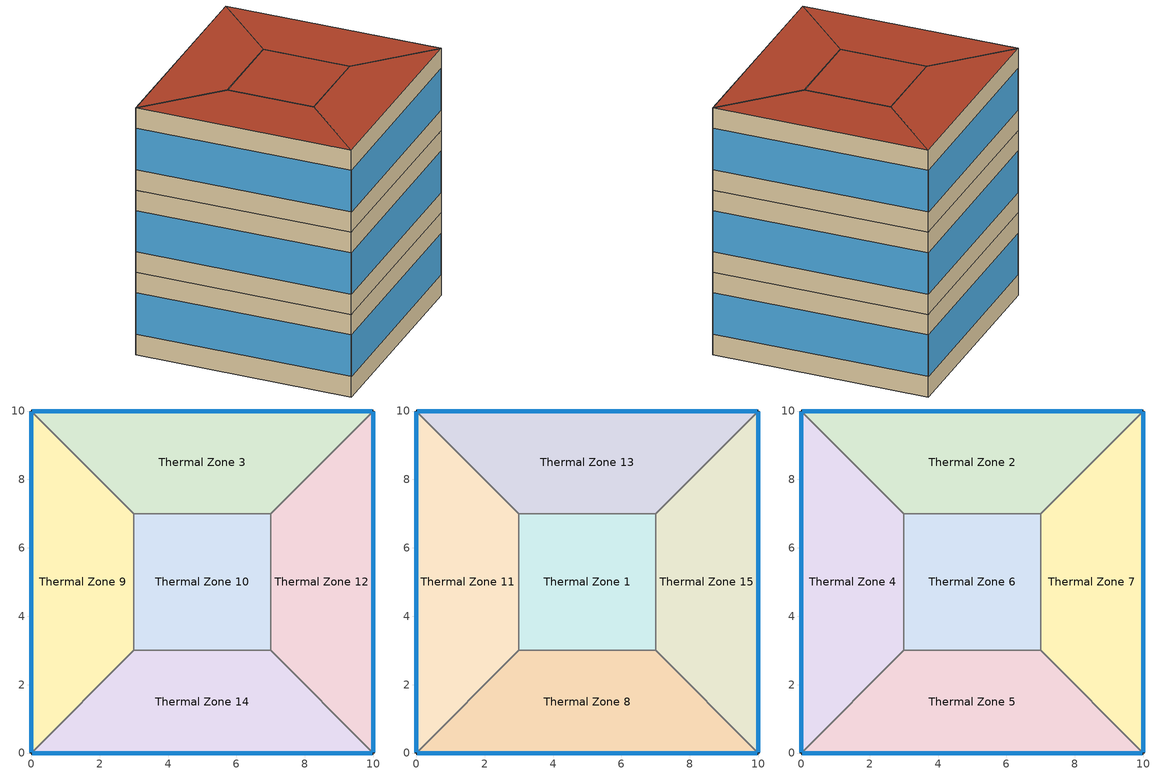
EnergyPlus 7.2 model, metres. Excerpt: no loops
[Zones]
Thermal Zone 3
 floor ground (000_ExtSlabCarpet_4in_ClimateZone 1-8): 0,10 10,10 7,7 3,7 z0
 wall outside (ASHRAE_189.1-2009_ExtWall_SteelFrame_ClimateZone 4-8): 10,10 0,10 z0:4
 wall to Thermal Zone 12 (000_Interior Wall): 7,7 10,10 z0:4
 wall to Thermal Zone 9 (000_Interior Wall): 0,10 3,7 z0:4
 wall to Thermal Zone 10 (000_Interior Wall): 3,7 7,7 z0:4
 window (ASHRAE_189.1-2009_ExtWindow_ClimateZone 4-5): 9.97,10 0.03,10 z1:3.01
Thermal Zone 10
 floor ground (000_ExtSlabCarpet_4in_ClimateZone 1-8): 3,3 3,7 7,7 7,3 z0
 wall to Thermal Zone 14 (000_Interior Wall): 3,3 7,3 z0:4
 wall to Thermal Zone 12 (000_Interior Wall): 7,3 7,7 z0:4
 wall to Thermal Zone 9 (000_Interior Wall): 3,7 3,3 z0:4
Thermal Zone 12
 floor ground (000_ExtSlabCarpet_4in_ClimateZone 1-8): 10,10 10,0 7,3 7,7 z0
 wall outside (ASHRAE_189.1-2009_ExtWall_SteelFrame_ClimateZone 4-8): 10,0 10,10 z0:4
 wall to Thermal Zone 14 (000_Interior Wall): 7,3 10,0 z0:4
 window (ASHRAE_189.1-2009_ExtWindow_ClimateZone 4-5): 10,0.03 10,9.97 z1:3.01
Thermal Zone 14
 floor ground (000_ExtSlabCarpet_4in_ClimateZone 1-8): 10,0 0,0 3,3 7,3 z0
 wall outside (ASHRAE_189.1-2009_ExtWall_SteelFrame_ClimateZone 4-8): 0,0 10,0 z0:4
 wall to Thermal Zone 9 (000_Interior Wall): 3,3 0,0 z0:4
 window (ASHRAE_189.1-2009_ExtWindow_ClimateZone 4-5): 0.03,0 9.97,0 z1:3.01
Thermal Zone 9
 floor ground (000_ExtSlabCarpet_4in_ClimateZone 1-8): 0,0 0,10 3,7 3,3 z0
 wall outside (ASHRAE_189.1-2009_ExtWall_SteelFrame_ClimateZone 4-8): 0,10 0,0 z0:4
 window (ASHRAE_189.1-2009_ExtWindow_ClimateZone 4-5): 0,9.97 0,0.03 z1:3.01
Thermal Zone 1
 floor to Thermal Zone 10 (000_Interior Floor): 3,3 3,7 7,7 7,3 z4
 wall to Thermal Zone 13 (000_Interior Wall): 7,7 3,7 z4:8
 wall to Thermal Zone 15 (000_Interior Wall): 7,3 7,7 z4:8
 wall to Thermal Zone 8 (000_Interior Wall): 3,3 7,3 z4:8
 wall to Thermal Zone 11 (000_Interior Wall): 3,7 3,3 z4:8
Thermal Zone 15
 floor to Thermal Zone 12 (000_Interior Floor): 10,10 10,0 7,3 7,7 z4
 wall outside (ASHRAE_189.1-2009_ExtWall_SteelFrame_ClimateZone 4-8): 10,0 10,10 z4:8
 wall to Thermal Zone 13 (000_Interior Wall): 10,10 7,7 z4:8
 wall to Thermal Zone 8 (000_Interior Wall): 7,3 10,0 z4:8
 window (ASHRAE_189.1-2009_ExtWindow_ClimateZone 4-5): 10,0.03 10,9.97 z5:7.01
Thermal Zone 8
 floor to Thermal Zone 14 (000_Interior Floor): 10,0 0,0 3,3 7,3 z4
 wall outside (ASHRAE_189.1-2009_ExtWall_SteelFrame_ClimateZone 4-8): 0,0 10,0 z4:8
 wall to Thermal Zone 11 (000_Interior Wall): 3,3 0,0 z4:8
 window (ASHRAE_189.1-2009_ExtWindow_ClimateZone 4-5): 0.03,0 9.97,0 z5:7.01
Thermal Zone 13
 floor to Thermal Zone 3 (000_Interior Floor): 0,10 10,10 7,7 3,7 z4
 wall outside (ASHRAE_189.1-2009_ExtWall_SteelFrame_ClimateZone 4-8): 10,10 0,10 z4:8
 wall to Thermal Zone 11 (000_Interior Wall): 0,10 3,7 z4:8
 window (ASHRAE_189.1-2009_ExtWindow_ClimateZone 4-5): 9.97,10 0.03,10 z5:7.01
Thermal Zone 11
 floor to Thermal Zone 9 (000_Interior Floor): 0,0 0,10 3,7 3,3 z4
 wall outside (ASHRAE_189.1-2009_ExtWall_SteelFrame_ClimateZone 4-8): 0,10 0,0 z4:8
 window (ASHRAE_189.1-2009_ExtWindow_ClimateZone 4-5): 0,9.97 0,0.03 z5:7.01
Thermal Zone 2
 floor to Thermal Zone 13 (000_Interior Floor): 0,10 10,10 7,7 3,7 z8
 wall outside (ASHRAE_189.1-2009_ExtWall_SteelFrame_ClimateZone 4-8): 10,10 0,10 z8:12
 wall to Thermal Zone 6 (000_Interior Wall): 3,7 7,7 z8:12
 wall to Thermal Zone 4 (000_Interior Wall): 0,10 3,7 z8:12
 wall to Thermal Zone 7 (000_Interior Wall): 7,7 10,10 z8:12
 window (ASHRAE_189.1-2009_ExtWindow_ClimateZone 4-5): 9.97,10 0.03,10 z9:11.01
 roof outside (ASHRAE_189.1-2009_ExtRoof_IEAD_ClimateZone 2-5): 3,7 7,7 10,10 0,10 z12
Thermal Zone 6
 floor to Thermal Zone 1 (000_Interior Floor): 3,3 3,7 7,7 7,3 z8
 wall to Thermal Zone 5 (000_Interior Wall): 3,3 7,3 z8:12
 wall to Thermal Zone 4 (000_Interior Wall): 3,7 3,3 z8:12
 wall to Thermal Zone 7 (000_Interior Wall): 7,3 7,7 z8:12
 roof outside (ASHRAE_189.1-2009_ExtRoof_IEAD_ClimateZone 2-5): 7,3 7,7 3,7 3,3 z12
Thermal Zone 5
 floor to Thermal Zone 8 (000_Interior Floor): 10,0 0,0 3,3 7,3 z8
 wall outside (ASHRAE_189.1-2009_ExtWall_SteelFrame_ClimateZone 4-8): 0,0 10,0 z8:12
 wall to Thermal Zone 4 (000_Interior Wall): 3,3 0,0 z8:12
 wall to Thermal Zone 7 (000_Interior Wall): 10,0 7,3 z8:12
 window (ASHRAE_189.1-2009_ExtWindow_ClimateZone 4-5): 0.03,0 9.97,0 z9:11.01
 roof outside (ASHRAE_189.1-2009_ExtRoof_IEAD_ClimateZone 2-5): 7,3 3,3 0,0 10,0 z12
Thermal Zone 4
 floor to Thermal Zone 11 (000_Interior Floor): 0,0 0,10 3,7 3,3 z8
 wall outside (ASHRAE_189.1-2009_ExtWall_SteelFrame_ClimateZone 4-8): 0,10 0,0 z8:12
 window (ASHRAE_189.1-2009_ExtWindow_ClimateZone 4-5): 0,9.97 0,0.03 z9:11.01
 roof outside (ASHRAE_189.1-2009_ExtRoof_IEAD_ClimateZone 2-5): 3,3 3,7 0,10 0,0 z12
Thermal Zone 7
 floor to Thermal Zone 15 (000_Interior Floor): 10,10 10,0 7,3 7,7 z8
 wall outside (ASHRAE_189.1-2009_ExtWall_SteelFrame_ClimateZone 4-8): 10,0 10,10 z8:12
 window (ASHRAE_189.1-2009_ExtWindow_ClimateZone 4-5): 10,0.03 10,9.97 z9:11.01
 roof outside (ASHRAE_189.1-2009_ExtRoof_IEAD_ClimateZone 2-5): 7,7 7,3 10,0 10,10 z12
[Site:Location]
Philadelphia International Ap_PA_USA Design_Conditions: Latitude {deg}=39.87; Longitude {deg}=-75.23; Time Zone {hr}=-5; Elevation {m}=2
[SizingPeriod:DesignDay] Day of Month=21; Dry-Bulb Temperature Range Modifier Type=DefaultMultipliers; Barometric Pressure {Pa}=101301; Rain Indicator=No; Snow Indicator=No; Daylight Saving Time Indicator=No
Name | Month | Day Type | Maximum Dry-Bulb Temperature {C} | Daily Dry-Bulb Temperature Range {deltaC} | Humidity Condition Type | Wetbulb or DewPoint at Maximum Dry-Bulb {C} | Wind Speed {m/s} | Wind Direction {deg} | Solar Model Indicator | ASHRAE Clear Sky Optical Depth for Beam Irradiance (taub) | ASHRAE Clear Sky Optical Depth for Diffuse Irradiance (taud) | Sky Clearness
Philadelphia International Ap Ann Clg .4% Condns WB=>MDB | 7 | SummerDesignDay | 31.4 | 9.4 | Wetbulb | 25.7 | 5 | 240 | ASHRAETau | 0.55 | 1.776
Philadelphia International Ap Ann Hum_n 99.6% Condns DP=>MCDB | 1 | WinterDesignDay | -8.7 | 0 | Dewpoint | -20.2 | 5.2 | 290 | ASHRAEClearSky |  |  | 0
Philadelphia International Ap Ann Htg Wind 99.6% Condns WS=>MCDB | 1 | WinterDesignDay | 2.8 | 0 | Wetbulb | 2.8 | 12.7 | 290 | ASHRAEClearSky |  |  | 0
Philadelphia International Ap Ann Clg 1% Condns DP=>MDB | 7 | SummerDesignDay | 27.4 | 9.4 | Dewpoint | 23.5 | 5 | 240 | ASHRAETau | 0.55 | 1.776
[Building]
Building 1
[Material] Thermal Absorptance=0.9
Name | Roughness | Thickness {m} | Conductivity {W/m-K} | Density {kg/m3} | Specific Heat {J/kg-K} | Solar Absorptance | Visible Absorptance
MAT-CC05 4 HW CONCRETE | Rough | 0.1016 | 1.311 | 2240 | 836.8 | 0.7 | 0.7
1/2IN Gypsum | Smooth | 0.0127 | 0.16 | 784.9 | 830 | 0.92 | 0.92
Roof Membrane | VeryRough | 0.0095 | 0.16 | 1121.29 | 1460 | 0.7 | 0.7
Metal Decking | MediumSmooth | 0.0015 | 45.006 | 7680 | 418.4 | 0.7 | 0.3
000_F16 Acoustic tile | MediumSmooth | 0.0191 | 0.06 | 368 | 590 | 0.7 | 0.7
Wall Insulation [39] | MediumRough | 0.1184 | 0.045 | 265 | 836.8 | 0.7 | 0.7
000_M11 100mm lightweight concrete | MediumRough | 0.1016 | 0.53 | 1280 | 840 | 0.7 | 0.7
000_G01a 19mm gypsum board | MediumSmooth | 0.019 | 0.16 | 800 | 1090 | 0.7 | 0.7
Roof Insulation [21] | MediumRough | 0.2105 | 0.049 | 265 | 836.8 | 0.7 | 0.7
[Material:AirGap]
Name | Thermal Resistance {m2-K/W}
000_F04 Wall air space resistance | 0.15
000_F05 Ceiling air space resistance | 0.18
[Material:NoMass] Thermal Absorptance=0.9; Solar Absorptance=0.7
Name | Roughness | Thermal Resistance {m2-K/W} | Visible Absorptance
CP02 CARPET PAD | VeryRough | 0.2165 | 0.8
MAT-SHEATH | Rough | 0.3626 | 0.7
[WindowMaterial:Glazing]
Theoretical Glass [207]: Optical Data Type=SpectralAverage; Thickness {m}=0.003; Solar Transmittance at Normal Incidence=0.3311; Front Side Solar Reflectance at Normal Incidence=0.6189; Back Side Solar Reflectance at Normal Incidence=0.6189; Visible Transmittance at Normal Incidence=0.44; Front Side Visible Reflectance at Normal Incidence=0.51; Back Side Visible Reflectance at Normal Incidence=0.51; Infrared Transmittance at Normal Incidence=0; Front Side Infrared Hemispherical Emissivity=0.9; Back Side Infrared Hemispherical Emissivity=0.9; Conductivity {W/m-K}=0.0133; Dirt Correction Factor for Solar and Visible Transmittance=1; Solar Diffusing=No
[Construction]
000_Interior Wall: 000_G01a 19mm gypsum board, 000_F04 Wall air space resistance, 000_G01a 19mm gypsum board
ASHRAE_189.1-2009_ExtRoof_IEAD_ClimateZone 2-5: Roof Membrane, Roof Insulation [21], Metal Decking
000_Interior Floor: 000_F16 Acoustic tile, 000_F05 Ceiling air space resistance, 000_M11 100mm lightweight concrete
ASHRAE_189.1-2009_ExtWindow_ClimateZone 4-5: Theoretical Glass [207]
ASHRAE_189.1-2009_ExtWall_SteelFrame_ClimateZone 4-8: MAT-SHEATH, Wall Insulation [39], 1/2IN Gypsum
000_ExtSlabCarpet_4in_ClimateZone 1-8: MAT-CC05 4 HW CONCRETE, CP02 CARPET PAD
[AvailabilityManager:Scheduled]
Name | Schedule
AvailabilityManager:Scheduled {b1684afb-27e1-4c3e-9906-7c7f54d012e2} | Schedule:Compact {174bd1cc-b738-49da-9447-1cd4307fb551}
AvailabilityManager:Scheduled {14e68846-2dae-4bb4-8c81-9074ca63c9b5} | Schedule:Compact {446fd12f-cc7d-4dd1-a411-c5e838fa9dc2}
[Zone]
Thermal Zone 1; Thermal Zone 2; Thermal Zone 15; Thermal Zone 3; Thermal Zone 10; Thermal Zone 8; Thermal Zone 6; Thermal Zone 5; Thermal Zone 13; Thermal Zone 12; Thermal Zone 14; Thermal Zone 4; Thermal Zone 7; Thermal Zone 9; Thermal Zone 11
[Schedule:Compact]
Schedule:Compact {174bd1cc-b738-49da-9447-1cd4307fb551}; Schedule:Compact {446fd12f-cc7d-4dd1-a411-c5e838fa9dc2}: Through: 12/31, For: AllDays, Until: 24:00, 1
